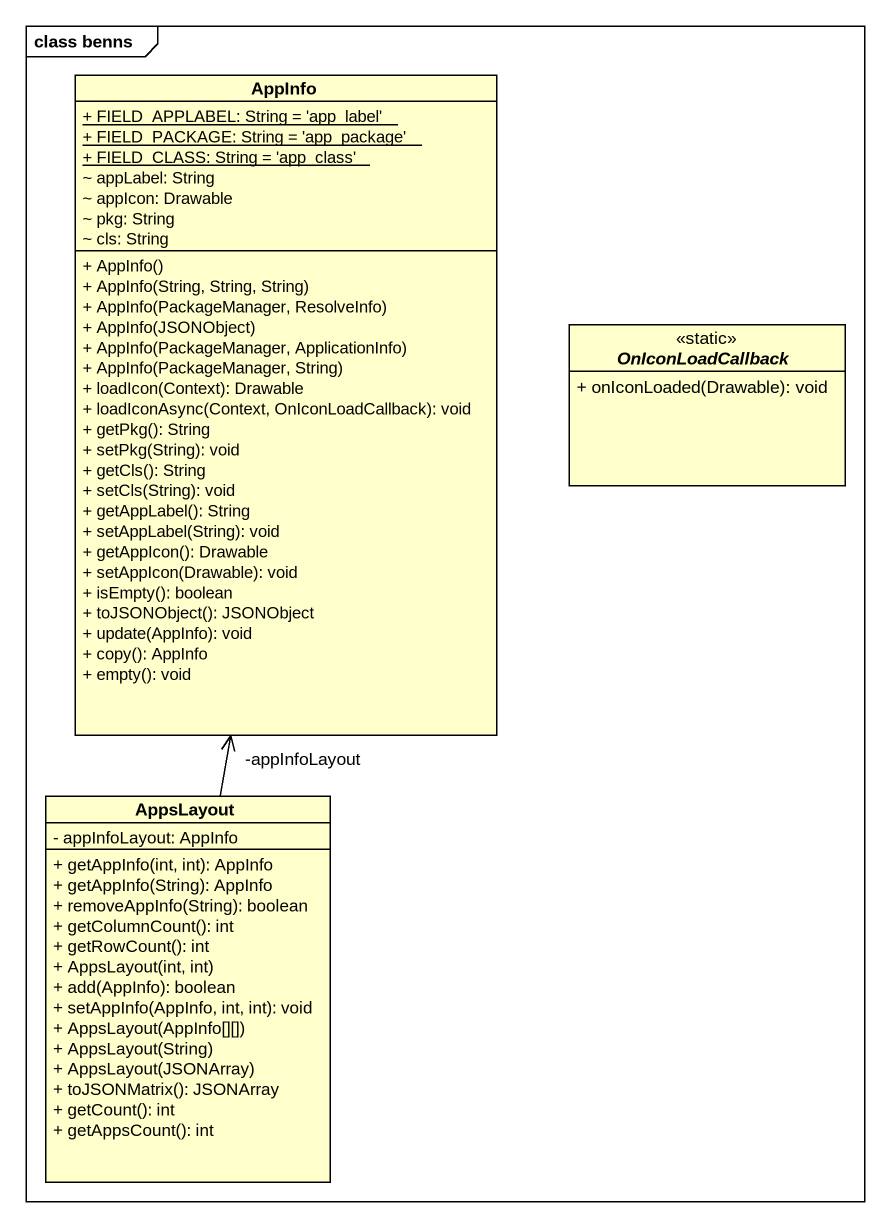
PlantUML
@startuml
mainframe class benns
hide circle
hide empty members
skinparam classAttributeIconSize 0
class AppInfo {
  {static} + FIELD_APPLABEL: String = 'app_label'
  {static} + FIELD_PACKAGE: String = 'app_package'
  {static} + FIELD_CLASS: String = 'app_class'
  ~ appLabel: String
  ~ appIcon: Drawable
  ~ pkg: String
  ~ cls: String
  + AppInfo()
  + AppInfo(String, String, String)
  + AppInfo(PackageManager, ResolveInfo)
  + AppInfo(JSONObject)
  + AppInfo(PackageManager, ApplicationInfo)
  + AppInfo(PackageManager, String)
  + loadIcon(Context): Drawable
  + loadIconAsync(Context, OnIconLoadCallback): void
  + getPkg(): String
  + setPkg(String): void
  + getCls(): String
  + setCls(String): void
  + getAppLabel(): String
  + setAppLabel(String): void
  + getAppIcon(): Drawable
  + setAppIcon(Drawable): void
  + isEmpty(): boolean
  + toJSONObject(): JSONObject
  + update(AppInfo): void
  + copy(): AppInfo
  + empty(): void
}
interface OnIconLoadCallback <<static>> {
  + onIconLoaded(Drawable): void
}
class AppsLayout {
  - appInfoLayout: AppInfo
  + getAppInfo(int, int): AppInfo
  + getAppInfo(String): AppInfo
  + removeAppInfo(String): boolean
  + getColumnCount(): int
  + getRowCount(): int
  + AppsLayout(int, int)
  + add(AppInfo): boolean
  + setAppInfo(AppInfo, int, int): void
  + AppsLayout(AppInfo[][])
  + AppsLayout(String)
  + AppsLayout(JSONArray)
  + toJSONMatrix(): JSONArray
  + getCount(): int
  + getAppsCount(): int
}
AppsLayout -up-> "-appInfoLayout" AppInfo
@enduml
